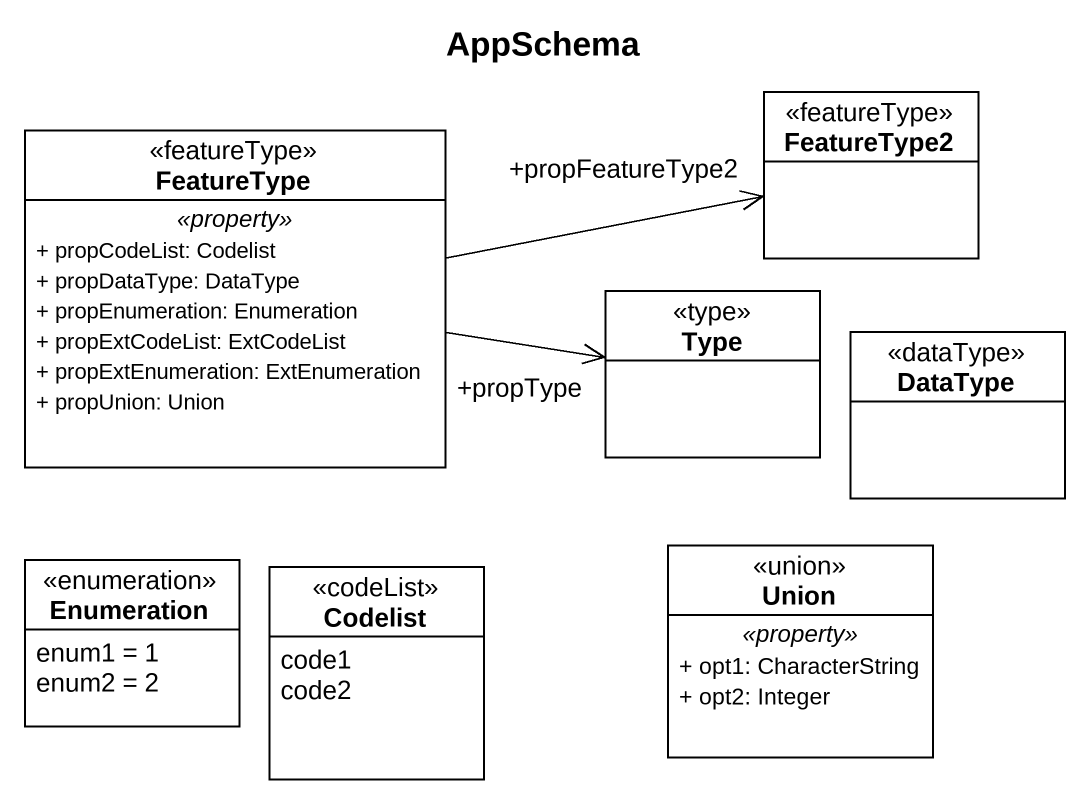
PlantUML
@startuml
title AppSchema
hide circle
hide empty members
skinparam classAttributeIconSize 0
class FeatureType2 <<featureType>>
class FeatureType <<featureType>> {
  .. <<property>> ..
  + propCodeList: Codelist
  + propDataType: DataType
  + propEnumeration: Enumeration
  + propExtCodeList: ExtCodeList
  + propExtEnumeration: ExtEnumeration
  + propUnion: Union
}
class Type <<type>>
class DataType <<dataType>>
class Union <<union>> {
  .. <<property>> ..
  + opt1: CharacterString
  + opt2: Integer
}
enum Enumeration {
  enum1 = 1
  enum2 = 2
}
class Codelist <<codeList>> {
  code1
  code2
}
FeatureType -right-> "+propFeatureType2" FeatureType2
FeatureType -right-> "+propType" Type
@enduml
